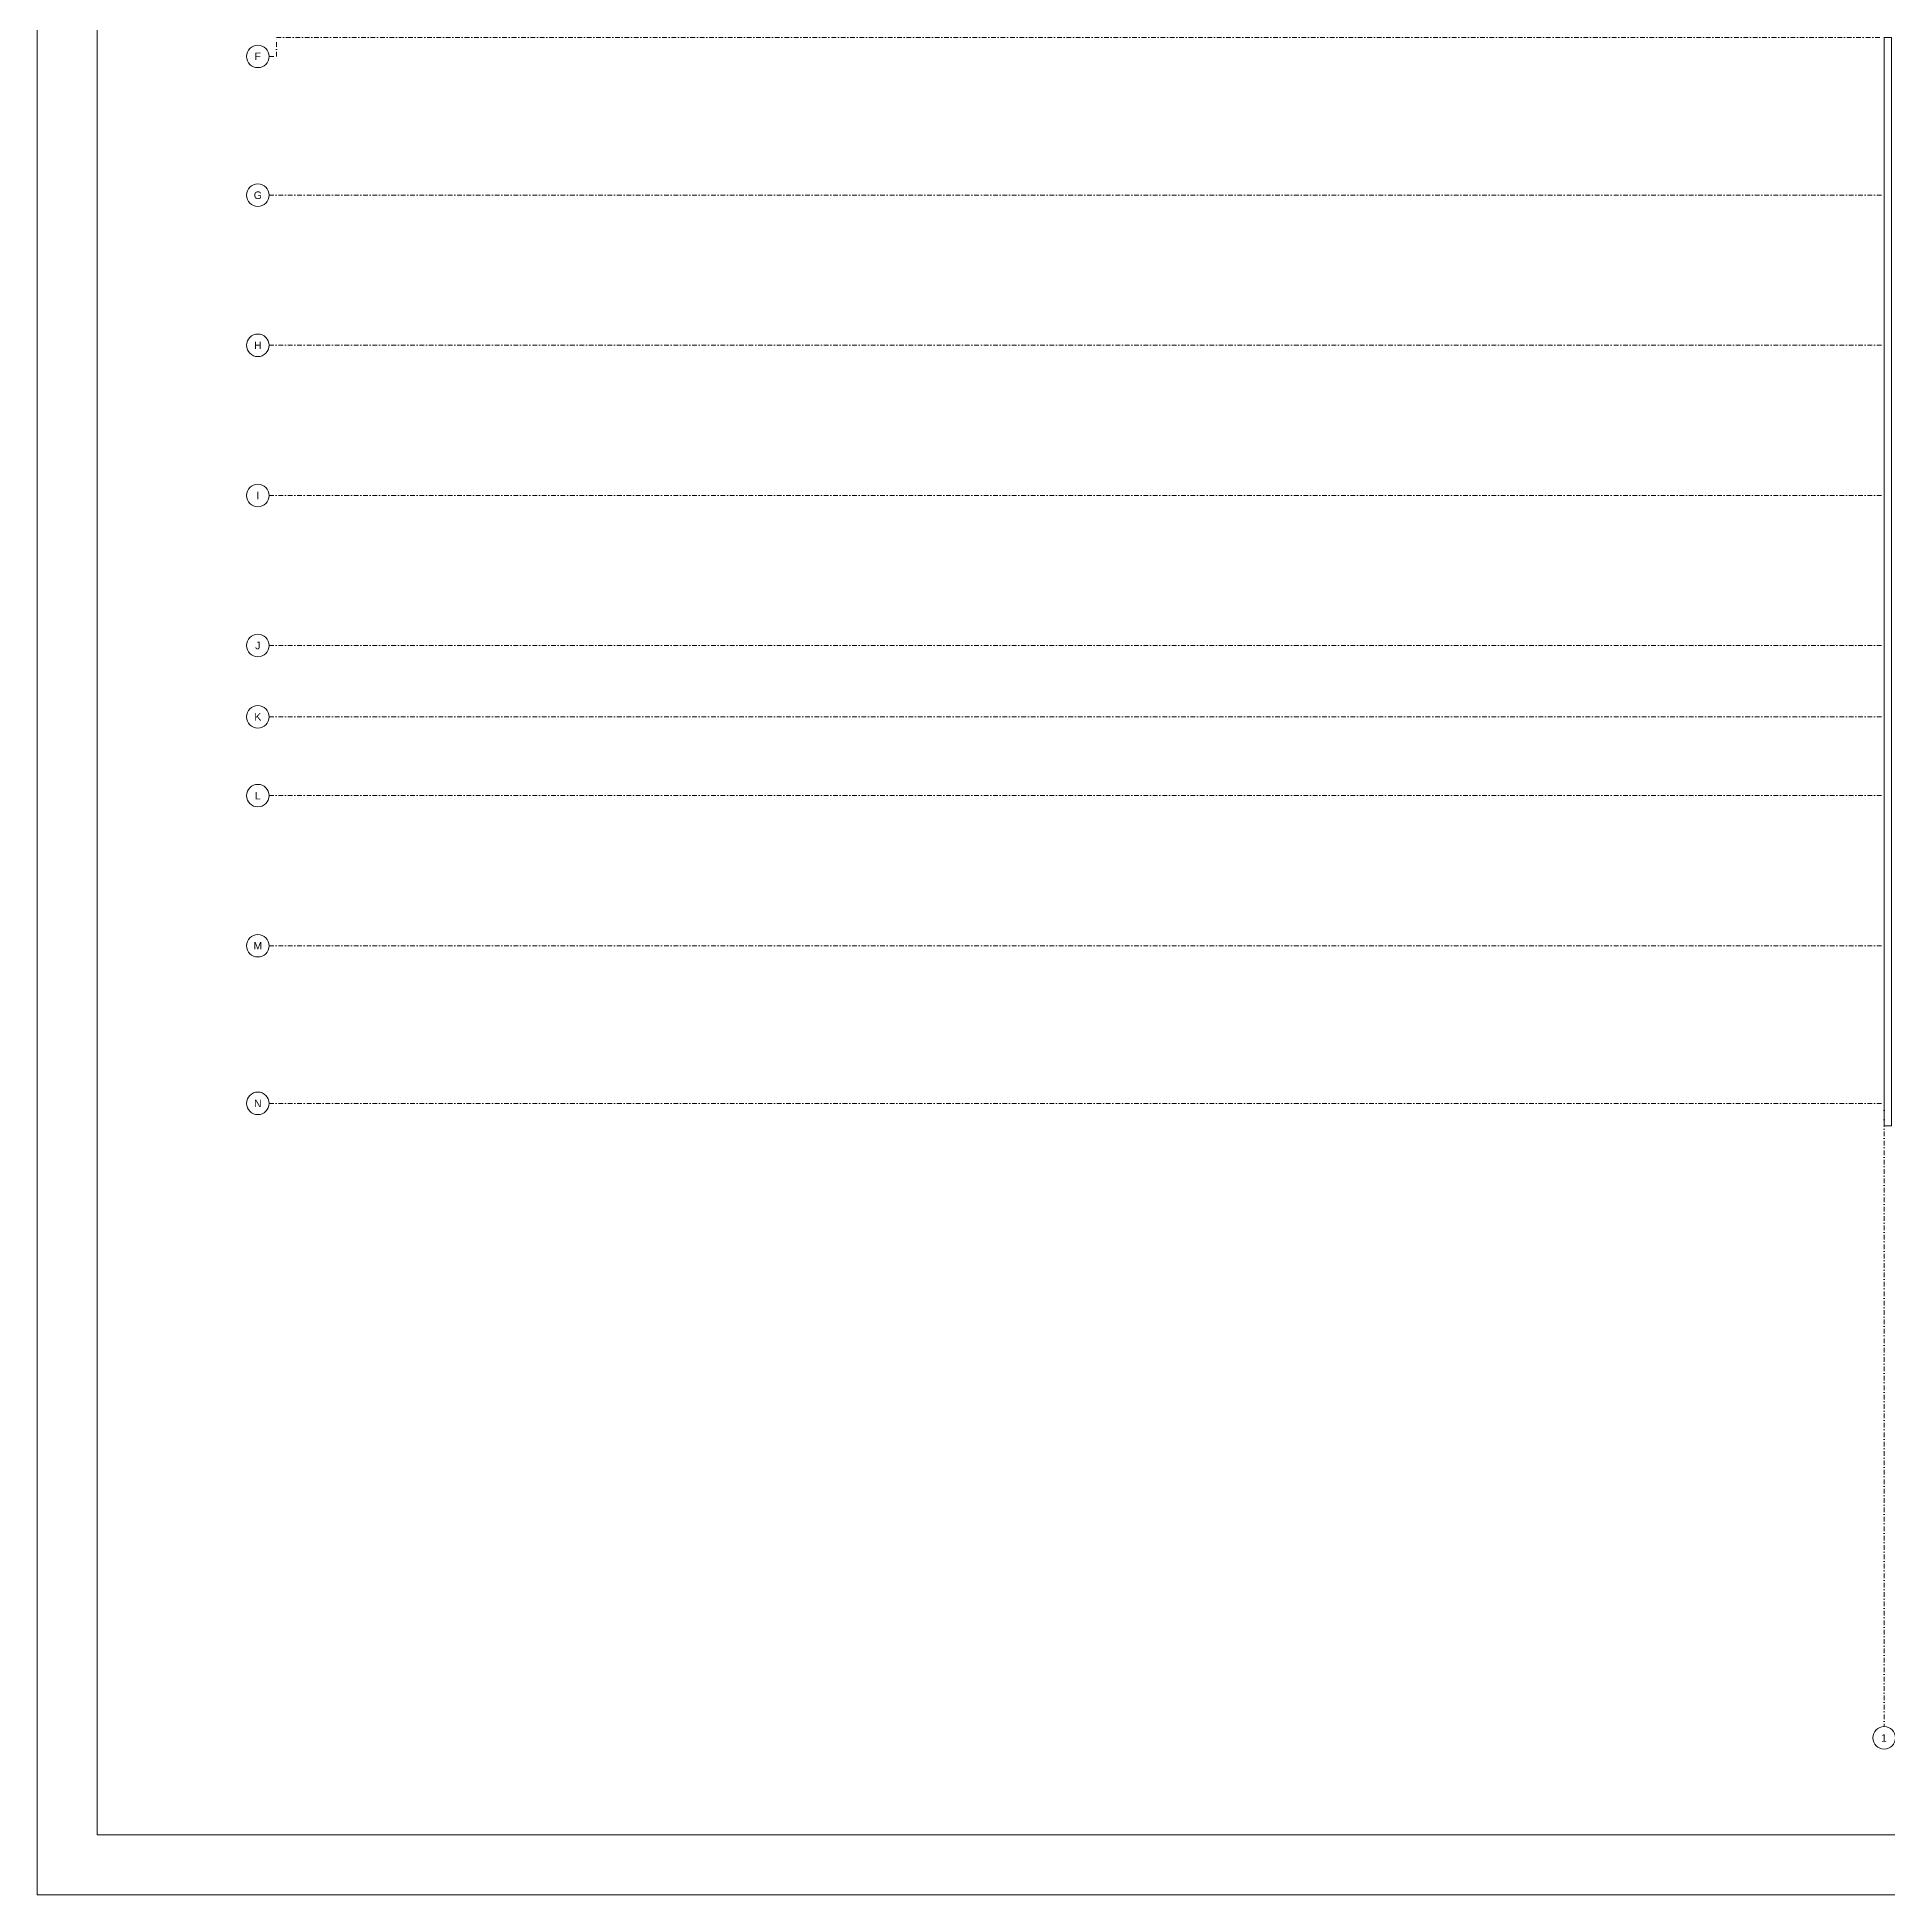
# Model space of a CAD drawing. Header units: metres. Extents: x -13194 to 152406, y -14653 to 29421.
# Drawn here: x 18159 to 28020, y -4219 to 5683 of the extents above; entities that cross this region are included whole.
import ezdxf
from ezdxf.enums import TextEntityAlignment as Align

# ---------------------------------------------------------------- set-up
doc = ezdxf.new("R2010")
doc.units = ezdxf.units.M
doc.header["$LTSCALE"] = 100
doc.header["$MEASUREMENT"] = 0
doc.linetypes.add('DASHDOT2', pattern=[0.5, 0.25, -0.125, 0, -0.125])
doc.layers.get('0').update_dxf_attribs({"color": 9, "lineweight": 9})
for name, color, linetype, lineweight in [('01', 9, 'Continuous', 9), ('06D', 9, 'Continuous', 9), ('21', 9, 'Continuous', 9), ('24', 9, 'DASHDOT2', 9), ('40A', 9, 'Continuous', 9)]:
    doc.layers.add(name, color=color, linetype=linetype, lineweight=lineweight)
doc.styles.add('Arial', font='arial.ttf', dxfattribs={"height": 2.5})

# ---------------------------------------------------------------- blocks, each defined once
blk = doc.blocks.new('0_aks')
at = {"linetype": 'Continuous'}
blk.add_circle((0, 0), 3, dxfattribs=at)
at = {"style": 'Arial'}
blk.add_attdef('AKS', text='', height=2, dxfattribs=at).set_placement((0, 0), align=Align.MIDDLE_CENTER)
blk = doc.blocks.new('p-akslar_yeni')
at = {"layer": '24'}
for points in [[(-2190, -2995), (-2150, -2995), (-2150, -2895), (6415, -2895)], [(-2190, -3735), (6415, -3735)], [(-2190, -4535), (6415, -4535)], [(-2190, -5335), (6415, -5335)], [(-2190, -6135), (6415, -6135)], [(-2190, -6515), (6415, -6515)], [(-2190, -6935), (6415, -6935)], [(-2190, -7735), (6415, -7735)], [(-2190, -8575), (6415, -8575)], [(6415, -8575), (6415, -11897.2)]]:
    blk.add_lwpolyline(points, dxfattribs=at)
at = {"layer": '21', "xscale": 20, "yscale": 20, "zscale": 20}
for p, values in [((-2250, -2995), {'AKS': 'F'}), ((-2250, -3735), {'AKS': 'G'}), ((-2250, -4535), {'AKS': 'H'}), ((-2250, -5335), {'AKS': 'I'}), ((-2250, -6135), {'AKS': 'J'}), ((-2250, -6515), {'AKS': 'K'}), ((-2250, -6935), {'AKS': 'L'}), ((-2250, -7735), {'AKS': 'M'}), ((-2250, -8575), {'AKS': 'N'}), ((6415, -11957.2), {'AKS': '1'})]:
    blk.add_blockref('0_aks', p, dxfattribs=at).add_auto_attribs(values)
blk = doc.blocks.new('2.Bod.Ara.Sitatik Elk.')
at = {"layer": '01'}
blk.add_lwpolyline([(40, -8750), (40, -8710), (40, -8710), (40, -8710), (40, -8710), (40, -8710), (40, -8710), (40, -8710), (40, -7830), (40, -7770), (40, -7030), (40, -6970), (40, -6230), (40, -6170), (40, -5430), (40, -5370), (40, -4630), (40, -4570), (40, -2950), (0, -2950), (0, -8750), (40, -8750)], close=True, dxfattribs=at)

msp = doc.modelspace()

# ---------------------------------------------------------------- linework, layer by layer
at = {"layer": '40A'}
for points in [[(46159.3, -4218.6), (18159.3, -4218.6), (18159.3, 12601.4), (46159.3, 12601.4)], [(46159.3, -4218.6), (18159.3, -4218.6), (18159.3, 12601.4), (46159.3, 12601.4)], [(18479.3, 12281.4), (43999.5, 12281.4), (43999.5, -3898.6), (18479.3, -3898.6)], [(18479.3, 12281.4), (43999.5, 12281.4), (43999.5, -3898.6), (18479.3, -3898.6)]]:
    msp.add_lwpolyline(points, close=True, dxfattribs=at)

# ---------------------------------------------------------------- block references
at = {"layer": '06D'}
msp.add_blockref('2.Bod.Ara.Sitatik Elk.', (28000, 8630), dxfattribs=at)
at = {"layer": '24'}
msp.add_blockref('p-akslar_yeni', (21585, 8575), dxfattribs=at)

doc.saveas('drawing.dxf')
